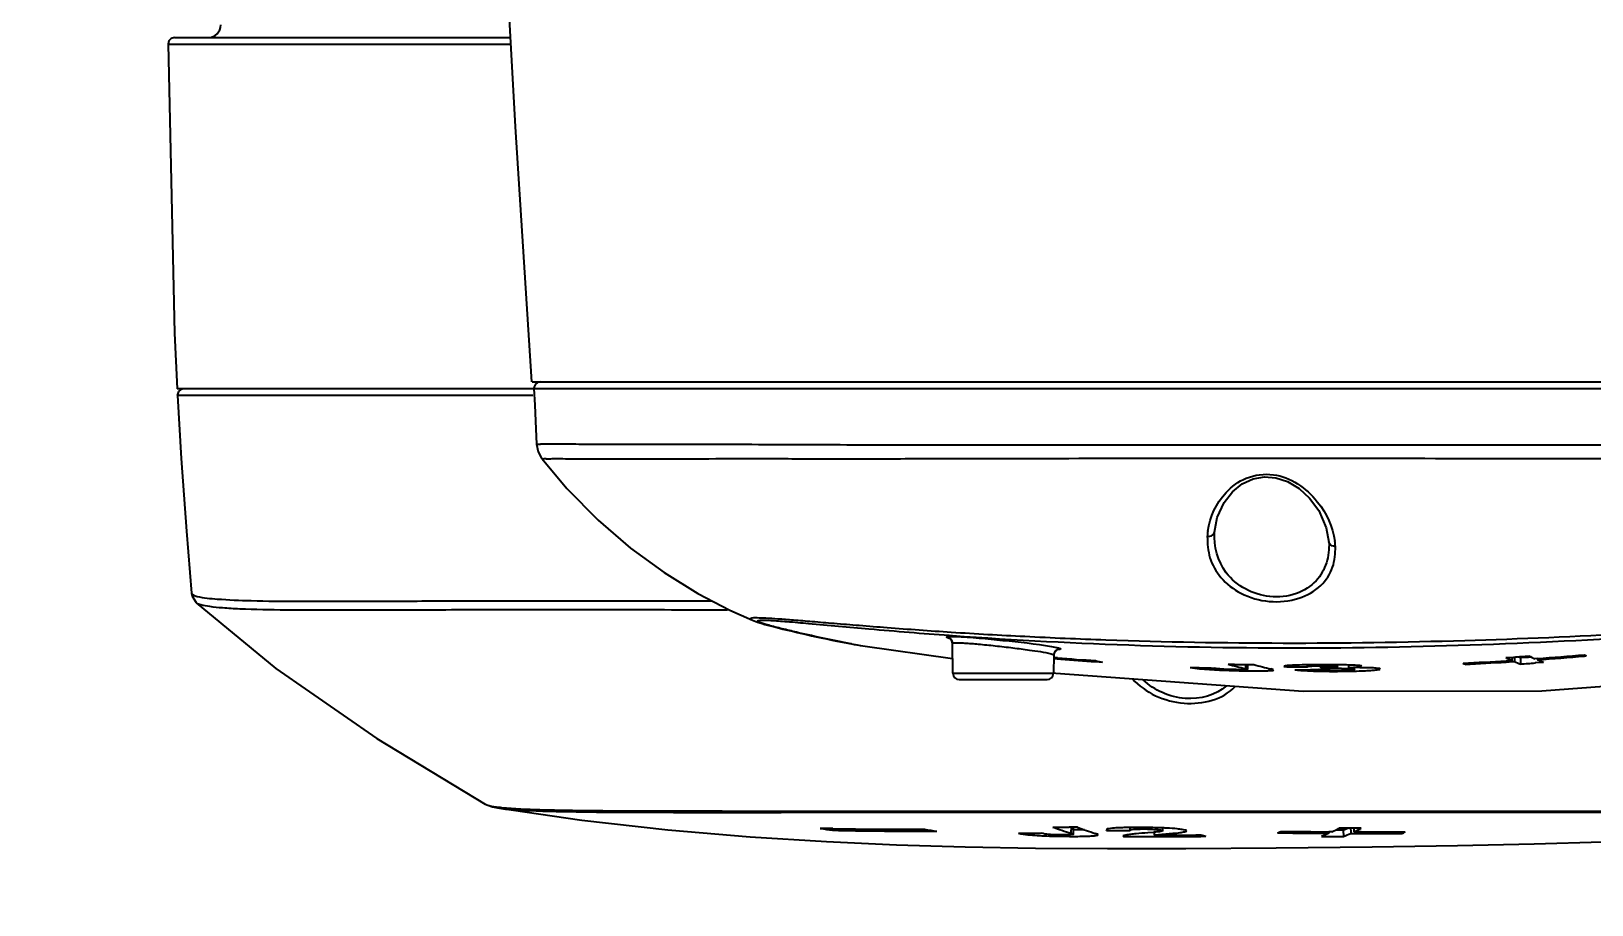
# Model space of a CAD drawing. Header units: millimetres. Extents: x 5828 to 6704, y 123 to 421.
# Drawn here: x 6553.12 to 6559.23, y 207.57 to 210.99 of the extents above; entities that cross this region are included whole.
import ezdxf

# ---------------------------------------------------------------- set-up
doc = ezdxf.new("R2010")
doc.units = ezdxf.units.MM
for name, color, linetype in [('外形图', 7, 'Continuous'), ('尺寸标注', 7, 'Continuous'), ('运动范围', 7, 'Continuous')]:
    doc.layers.add(name, color=color, linetype=linetype)
doc.styles.add('微软雅黑', font='msyh.ttc', dxfattribs={"height": 1.5})
doc.dimstyles.new('尺寸标注_1_20比例', dxfattribs={"dimtxt": 1.5, "dimasz": 1.25, "dimexe": 0.5, "dimexo": 0.4, "dimgap": 0.5, "dimtad": 1, "dimdec": 1, "dimlfac": 20, "dimdsep": 46, "dimtxsty": '微软雅黑', "dimcen": 0.09, "dimadec": 0, "dimazin": 0, "dimtp": 0.01, "dimtm": 0.01, "dimtfac": 1, "dimtdec": 1, "dimtofl": 0, "dimtmove": 0, "dimatfit": 3, "dimfxl": 1, "dimtolj": 1, "dimarcsym": 0})

# ---------------------------------------------------------------- blocks, each defined once
blk = doc.blocks.new('*D1146')
at = {"layer": 'Defpoints', "color": 0}
for p in [(6488.2514, 214.3423), (6559.4529, 214.3423), (6635.7237, 214.3423), (6618.6004, 203.913), (6564.9841, 201.5194)]:
    blk.add_point(p, dxfattribs=at)
at = {"layer": '尺寸标注', "color": 0, "lineweight": -2}
blk.add_arc((6559.4529, 214.3423), 13.965, 185.13022, 344.86978, dxfattribs=at)
at = {"layer": '尺寸标注', "color": 0}
for points in [[(6545.7519, 213.1029), (6545.3356, 213.0842), (6545.4878, 214.3423)], [(6573.1371, 210.6519), (6572.7305, 210.7426), (6573.2057, 211.9173)]]:
    blk.add_solid(points, dxfattribs=at)
at = {"layer": '尺寸标注', "color": 0, "insert": (6555.4094, 202.3101), "char_height": 1.5, "attachment_point": 5, "rotation": 341.42481, "style": '微软雅黑'}
blk.add_mtext('\\A1;{\\fAlibaba PuHuiTi 3.0 55 Regular|b0|i0|c134|p18;+\\A1;170%%d}', dxfattribs=at)

msp = doc.modelspace()

# ---------------------------------------------------------------- linework, layer by layer
at = {"layer": '外形图', "linetype": 'ByBlock'}
for p, q in [((6553.684, 210.9673), (6553.6713, 210.9638)), ((6553.6842, 210.9673), (6554.9977, 210.9673)), ((6555.084, 209.6198), (6561.7626, 209.6198)), ((6555.116, 209.6198), (6555.1053, 209.6174)), ((6555.0909, 209.5923), (6553.6937, 209.5923)), ((6553.6948, 209.566), (6553.6947, 209.566)), ((6555.0861, 209.5666), (6553.6948, 209.566)), ((6555.091, 209.5935), (6561.7388, 209.5935)), ((6557.7549, 209.0312), (6557.7549, 209.0313)), ((6558.2029, 208.9923), (6558.2029, 208.9924)), ((6553.7505, 208.7925), (6553.7505, 208.7924)), ((6555.9466, 208.6869), (6555.9467, 208.6868)), ((6556.7167, 208.6279), (6556.7297, 208.627)), ((6556.3335, 208.5945), (6556.3317, 208.5949)), ((6556.3788, 208.5865), (6556.7299, 208.5367)), ((6556.7253, 208.6087), (6556.7289, 208.5965)), ((6556.7309, 208.4794), (6556.7289, 208.5965)), ((6557.126, 208.5501), (6557.1248, 208.4794)), ((6557.1249, 208.5368), (6557.1391, 208.5357)), ((6557.1398, 208.5394), (6557.1259, 208.5405)), ((6557.1391, 208.5357), (6557.1529, 208.5346)), ((6557.2891, 208.5249), (6557.3164, 208.5231)), ((6557.8763, 208.5136), (6557.876, 208.4973)), ((6557.8849, 208.4946), (6557.8853, 208.5135)), ((6558.0265, 208.5054), (6558.0267, 208.5052)), ((6558.1224, 208.5122), (6558.1176, 208.5121)), ((6558.1179, 208.5121), (6558.118, 208.505)), ((6558.1186, 208.5044), (6558.1181, 208.505)), ((6558.1746, 208.5126), (6558.1674, 208.5126)), ((6558.174, 208.5017), (6558.1739, 208.4978)), ((6558.2365, 208.5052), (6558.2367, 208.5123)), ((6558.2795, 208.5114), (6558.28, 208.5013)), ((6558.7373, 208.5188), (6558.7373, 208.5144)), ((6558.896, 208.5408), (6558.926, 208.5429)), ((6558.9194, 208.5299), (6558.8968, 208.5285)), ((6558.8971, 208.5234), (6558.9197, 208.5249)), ((6558.9196, 208.5424), (6558.9194, 208.5299)), ((6558.9197, 208.5249), (6558.9294, 208.5255)), ((6558.9296, 208.5431), (6558.9294, 208.5298)), ((6558.9294, 208.5298), (6558.9294, 208.5255)), ((6558.9531, 208.5407), (6558.9527, 208.5156)), ((6558.9531, 208.5407), (6558.9828, 208.5427)), ((6558.9828, 208.5427), (6558.9864, 208.543)), ((6558.9864, 208.543), (6558.9936, 208.5435)), ((6559.0193, 208.537), (6559.0094, 208.5362)), ((6559.0127, 208.5197), (6559.0106, 208.5196)), ((6559.0427, 208.5219), (6559.0127, 208.5197)), ((6559.0193, 208.5364), (6559.0194, 208.5318)), ((6559.0271, 208.5284), (6559.0194, 208.5318)), ((6559.203, 208.5468), (6559.2104, 208.5474)), ((6556.7309, 208.4794), (6557.1248, 208.4794)), ((6556.7559, 208.4548), (6557.0998, 208.4548)), ((6557.125, 208.4807), (6557.134, 208.4795)), ((6558.1606, 208.4936), (6558.1303, 208.4933)), ((6558.2323, 208.4868), (6558.2368, 208.4868)), ((6558.3031, 208.4945), (6558.3032, 208.5013)), ((6554.8998, 207.967), (6554.9001, 207.9669)), ((6554.9487, 207.9522), (6554.9488, 207.9522)), ((6556.2603, 207.8712), (6556.2118, 207.8721)), ((6556.2602, 207.8713), (6556.2602, 207.8646)), ((6556.6199, 207.8613), (6556.6683, 207.8614)), ((6557.2188, 207.8765), (6557.1866, 207.8768)), ((6557.1936, 207.878), (6557.1931, 207.8529)), ((6557.2026, 207.8491), (6557.2031, 207.8742)), ((6557.331, 207.8667), (6557.3309, 207.8664)), ((6557.331, 207.8664), (6557.3325, 207.8645)), ((6557.3325, 207.8645), (6557.3637, 207.8642)), ((6557.3637, 207.8642), (6557.4238, 207.8635)), ((6557.3978, 207.8424), (6557.3977, 207.842)), ((6557.3977, 207.842), (6557.3993, 207.8404)), ((6557.3993, 207.8433), (6557.3993, 207.8404)), ((6557.4237, 207.8754), (6557.4238, 207.8654)), ((6557.515, 207.8567), (6557.4941, 207.8549)), ((6557.5067, 207.8403), (6557.5194, 207.8403)), ((6557.5191, 207.8571), (6557.5194, 207.8459)), ((6557.5447, 207.8459), (6557.5194, 207.8459)), ((6557.5499, 207.8492), (6557.5648, 207.8504)), ((6557.553, 207.863), (6557.5532, 207.8739)), ((6557.7018, 207.841), (6557.7213, 207.8411)), ((6558.0018, 207.8546), (6558.014, 207.8544)), ((6558.1831, 207.8445), (6558.1737, 207.8406)), ((6558.1737, 207.8406), (6558.2023, 207.8405)), ((6558.1926, 207.8486), (6558.1831, 207.8445)), ((6558.2023, 207.853), (6558.1926, 207.8486)), ((6558.2024, 207.859), (6558.2023, 207.8531)), ((6558.2023, 207.8405), (6558.2596, 207.8404)), ((6558.2145, 207.8587), (6558.2024, 207.8588)), ((6558.2592, 207.8656), (6558.2308, 207.8657)), ((6558.2998, 207.8729), (6558.2431, 207.8733)), ((6558.2592, 207.8656), (6558.2596, 207.8406)), ((6558.2878, 207.873), (6558.2881, 207.8581)), ((6558.2881, 207.8581), (6558.2881, 207.8528)), ((6558.2881, 207.8526), (6558.3004, 207.8526)), ((6558.329, 207.8728), (6558.2998, 207.8729)), ((6558.3001, 207.8729), (6558.3004, 207.8585)), ((6558.3289, 207.8582), (6558.3004, 207.8583)), ((6558.4885, 207.858), (6558.4885, 207.8528))]:
    msp.add_line(p, q, dxfattribs=at)
for points in [[(6554.992, 211.0659), (6555.0177, 210.6177), (6555.0817, 209.6198)], [(6553.6713, 210.9638), (6553.6622, 210.9544), (6553.659, 210.9422)], [(6553.6592, 210.9422), (6553.6832, 209.8109), (6553.6937, 209.5923)], [(6555.1053, 209.6174), (6555.0967, 209.6107), (6555.0917, 209.6009), (6555.091, 209.5935)], [(6553.6993, 209.5817), (6553.6949, 209.5707), (6553.6947, 209.566)], [(6553.6951, 209.566), (6553.7097, 209.3203), (6553.7303, 209.0351), (6553.7509, 208.7925)], [(6553.7197, 209.5923), (6553.7082, 209.5895), (6553.6993, 209.5817)], [(6555.0909, 209.5935), (6555.0941, 209.5281), (6555.0985, 209.4363), (6555.1013, 209.3759)], [(6555.1015, 209.3757), (6555.1071, 209.3465), (6555.1205, 209.3211), (6555.1223, 209.3186)], [(6555.1224, 209.3187), (6555.2191, 209.2031), (6555.3417, 209.0784), (6555.4693, 208.9687), (6555.6007, 208.8731), (6555.7325, 208.7919), (6555.8581, 208.7266), (6555.9466, 208.6869)], [(6557.7549, 209.0312), (6557.7655, 209.0896), (6557.7923, 209.1477), (6557.8252, 209.1893), (6557.8638, 209.2204), (6557.9064, 209.2402), (6557.9506, 209.2481), (6557.9953, 209.2446), (6558.0411, 209.2293), (6558.0858, 209.2023), (6558.127, 209.1644), (6558.1629, 209.1158), (6558.1927, 209.0491), (6558.2029, 208.9923)], [(6553.7505, 208.7924), (6553.7526, 208.7815), (6553.7692, 208.7557)], [(6553.7692, 208.7556), (6554.0809, 208.4982), (6554.4763, 208.2235), (6554.8998, 207.967)], [(6555.9466, 208.6868), (6555.9523, 208.6845), (6555.9661, 208.6795), (6555.9799, 208.6751), (6555.9946, 208.6708), (6556.0107, 208.6663), (6556.028, 208.6618), (6556.0463, 208.6572), (6556.065, 208.6525), (6556.0838, 208.648), (6556.1024, 208.6435), (6556.121, 208.6391), (6556.1395, 208.6348), (6556.1581, 208.6306), (6556.1769, 208.6263), (6556.1961, 208.6221), (6556.2158, 208.6179), (6556.2359, 208.6137), (6556.2564, 208.6095), (6556.2772, 208.6053), (6556.2983, 208.6012), (6556.3196, 208.5971), (6556.341, 208.5932), (6556.3626, 208.5893), (6556.3789, 208.5865)], [(6556.7171, 208.6167), (6556.7169, 208.6167), (6556.7197, 208.615), (6556.7253, 208.6087)], [(6557.126, 208.5501), (6557.1297, 208.5625), (6557.1372, 208.5701), (6557.1418, 208.5722), (6557.1422, 208.5723)], [(6559.0365, 208.4106), (6559.9768, 208.4807), (6560.9132, 208.6198)], [(6557.134, 208.4795), (6558.1018, 208.409), (6559.0365, 208.4106)], [(6554.9001, 207.9669), (6554.9059, 207.9638), (6554.9284, 207.9562), (6554.9487, 207.9522)], [(6554.9488, 207.9522), (6555.2784, 207.904), (6555.6154, 207.866), (6555.9367, 207.839), (6556.236, 207.8205), (6556.5098, 207.8084), (6556.7792, 207.8003), (6557.0537, 207.7952), (6557.3366, 207.7928), (6557.6423, 207.7929), (6557.9968, 207.7955), (6558.3716, 207.8002), (6558.7059, 207.8058), (6559.0059, 207.8123), (6559.2738, 207.8199), (6559.532, 207.8295), (6559.8008, 207.8425), (6560.0846, 207.8603), (6560.372, 207.8834), (6560.6638, 207.9132), (6560.969, 207.9527), (6561.2823, 208.0041)]]:
    msp.add_lwpolyline(points, dxfattribs=at)
for centre, radius, start, end in [((6553.8152, 211.0173), 0.05, 270, 0), ((6557.9869, 209.0013), 0.2604, 172.3594, 176.95221), ((6557.9718, 208.9616), 0.2567, 3.15237, 7.75094), ((6557.0632, 212.5529), 4.025, 259.55548, 260.21068), ((6556.7034, 208.5949), 0.0262, 51.7591, 57.92217), ((6557.151, 208.5496), 0.025, 85.11198, 178.95504), ((6558.0196, 219.835), 11.3298, 265.54619, 266.30459), ((6558.0314, 219.8333), 11.3328, 265.55399, 266.2448), ((6558.3532, 213.5337), 5.1168, 257.99998, 258.30884), ((6558.0315, 219.7804), 11.284, 268.1151, 268.58917), ((6558.5376, 211.1903), 2.7731, 254.74498, 256.19665), ((6558.0649, 220.1218), 11.6097, 268.73193, 268.89827), ((6558.0649, 220.1225), 11.6104, 268.89827, 269.23096), ((6558.625, 211.1781), 2.7594, 254.9634, 256.38998), ((6558.184, 220.4938), 11.9896, 269.24832, 269.68763), ((6558.1533, 206.1549), 2.3575, 90.86764, 91.81738), ((6558.1825, 204.3087), 4.2039, 90.20626, 90.81855), ((6558.1873, 204.0119), 4.5008, 89.52973, 90.16064), ((6558.1945, 204.9939), 3.5187, 89.30694, 89.51565), ((6558.2064, 205.9022), 2.6103, 88.71073, 89.328), ((6559.1471, 209.4425), 1.0146, 245.55716, 246.17596), ((6558.1396, 220.3511), 11.8469, 272.84854, 273.66445), ((6558.1479, 220.3473), 11.8477, 272.84633, 273.62593), ((6559.3332, 209.4463), 1.0055, 244.2299, 245.69786), ((6558.1203, 220.3614), 11.846, 273.90006, 274.19114), ((6559.3357, 209.4514), 1.0112, 246.30451, 247.74011), ((6559.3368, 209.4778), 1.0126, 247.22673, 247.73267), ((6558.167, 220.3397), 11.8502, 273.8017, 274.08224), ((6559.4212, 209.4502), 1.0025, 244.27331, 245.74412), ((6558.1395, 220.3531), 11.8489, 274.25821, 275.14748), ((6558.1477, 220.3492), 11.8495, 274.21862, 275.10955), ((6559.4244, 209.4579), 1.0108, 246.85759, 247.81531), ((6559.6116, 209.4683), 1.0039, 245.88829, 246.51206), ((6556.7559, 208.4798), 0.025, 181, 270), ((6557.0998, 208.4798), 0.025, 270, 359), ((6557.928, 211.849), 3.3606, 267.37527, 269.12832), ((6557.9297, 211.7798), 3.2914, 269.07972, 269.22604), ((6557.9181, 210.7373), 2.2489, 269.16399, 270.22699), ((6558.037, 219.7656), 11.2727, 270.16672, 270.47455), ((6558.2087, 210.4339), 1.947, 267.71857, 269.10108), ((6558.2245, 211.3187), 2.8319, 269.06309, 270.15756), ((6558.23, 209.6121), 1.1215, 268.41858, 269.75735), ((6558.2297, 206.8178), 1.6808, 89.23507, 90.76586), ((6558.2324, 209.6538), 1.1632, 269.64772, 271.62354), ((6558.2257, 211.5859), 3.0991, 270.20389, 271.01123), ((6558.2294, 211.3617), 2.8749, 271.01664, 271.18693), ((6558.2452, 210.6985), 2.2115, 271.13517, 272.27055), ((6558.2996, 205.915), 2.5864, 89.46361, 89.91561), ((6558.2717, 209.9973), 1.5099, 272.3197, 272.58267), ((6557.1609, 213.8421), 6.0449, 260.96676, 261.43064), ((6556.6153, 227.1559), 19.2946, 268.94532, 270.01368), ((6556.5847, 227.2862), 19.4177, 269.04257, 270.10386), ((6557.5757, 214.1801), 6.3835, 261.38884, 261.82764), ((6557.1983, 236.749), 28.896, 269.58269, 269.75879), ((6557.6124, 209.1725), 1.3847, 249.27128, 252.37376), ((6557.4637, 237.7465), 29.871, 269.34512, 269.46842), ((6557.2021, 210.7826), 2.9416, 269.57516, 270.11471), ((6557.7052, 209.1747), 1.3863, 249.46021, 252.49272), ((6557.4778, 243.1121), 35.2718, 269.8725, 270.04703), ((6557.4475, 205.9251), 1.9505, 90.70549, 91.24338), ((6557.4565, 205.1673), 2.7084, 89.93887, 90.69863), ((6557.7939, 204.2064), 3.6608, 94.69741, 95.42518), ((6557.4582, 205.1984), 2.6772, 88.64818, 89.97468), ((6557.4734, 206.8309), 1.0385, 88.93888, 90.53476), ((6557.4176, 208.9474), 1.0951, 275.10027, 275.32861), ((6557.4751, 245.192), 37.3517, 270.06791, 270.34774), ((6557.4727, 205.8118), 2.0637, 87.93467, 88.64859), ((6557.4756, 244.7571), 36.9113, 270.10726, 270.35102), ((6557.4851, 206.1672), 1.7081, 87.71083, 87.92002), ((6557.4975, 206.4686), 1.4064, 87.08801, 87.72487), ((6558.0722, 209.1404), 1.3458, 254.02486, 254.88724), ((6557.6887, 208.5229), 0.738, 295.10461, 296.15985), ((6558.3866, 243.3521), 35.4996, 269.39869, 269.70247), ((6558.4133, 242.5908), 34.7326, 269.34146, 269.65203), ((6557.8889, 208.5341), 0.7498, 295.7376, 298.18806), ((6557.9999, 208.5082), 0.6929, 291.97345, 293.55732), ((6558.0028, 208.4793), 0.6886, 291.89166, 294.47925), ((6557.9796, 208.5287), 0.7432, 295.57026, 298.03898), ((6558.395, 245.3776), 37.5251, 269.85555, 270.14285), ((6558.4234, 244.6716), 36.8135, 269.85294, 270.12041), ((6558.202, 208.4923), 0.701, 294.13135, 295.23285)]:
    msp.add_arc(centre, radius, start, end, dxfattribs=at)
for points, knots in [([(6553.659, 210.9422), (6553.659, 210.9422), (6553.6591, 210.9422), (6553.6591, 210.9422), (6553.6592, 210.9422), (6553.6594, 210.9422), (6553.6596, 210.9422), (6553.6599, 210.9422), (6553.6605, 210.9422), (6553.6613, 210.9422), (6553.6622, 210.9422), (6553.6634, 210.9422), (6553.6647, 210.9422), (6553.6662, 210.9422), (6553.6685, 210.9422), (6553.6718, 210.9422), (6553.6764, 210.9422), (6553.6816, 210.9422), (6553.6875, 210.9422), (6553.6941, 210.9422), (6553.7013, 210.9422), (6553.7124, 210.9422), (6553.728, 210.9422), (6553.7486, 210.9422), (6553.772, 210.9422), (6553.798, 210.9422), (6553.8267, 210.9422), (6553.8581, 210.9422), (6553.892, 210.9422), (6553.9424, 210.9422), (6554.0118, 210.9422), (6554.1026, 210.9421), (6554.2033, 210.9421), (6554.3136, 210.9421), (6554.4332, 210.9421), (6554.562, 210.9421), (6554.6994, 210.9421), (6554.8453, 210.9421), (6554.9453, 210.9421), (6554.9966, 210.9421)], [0, 0, 0, 0, 0.000017, 0.000066, 0.000148, 0.000263, 0.00041, 0.00059, 0.001048, 0.001636, 0.002355, 0.003204, 0.004182, 0.005291, 0.006529, 0.009395, 0.012778, 0.016677, 0.021091, 0.02602, 0.031462, 0.037415, 0.050853, 0.066317, 0.083794, 0.103269, 0.124726, 0.14815, 0.173527, 0.200841, 0.261214, 0.329143, 0.404477, 0.487019, 0.576567, 0.672899, 0.775757, 0.884884, 1, 1, 1, 1]), ([(6555.102, 209.3759), (6555.1013, 209.3764), (6555.11, 209.3759), (6555.115, 209.3769), (6555.1343, 209.3766), (6555.1679, 209.377), (6555.2295, 209.3767), (6555.3204, 209.3765), (6555.4368, 209.3763), (6555.5768, 209.3761), (6555.7395, 209.376), (6555.9973, 209.3753), (6556.364, 209.3736), (6556.848, 209.3733), (6557.3785, 209.3732), (6558.1254, 209.3729), (6559.0335, 209.3723), (6560.0076, 209.3769), (6560.7355, 209.3757), (6561.1913, 209.3809), (6561.4305, 209.3747), (6561.5853, 209.3724), (6561.6727, 209.368), (6561.7218, 209.373)], [0, 0, 0, 0, 0.000427, 0.001898, 0.004404, 0.007923, 0.017915, 0.031757, 0.049359, 0.070576, 0.095226, 0.123086, 0.187429, 0.261385, 0.342448, 0.427849, 0.59985, 0.754008, 0.869259, 0.929728, 0.96057, 0.97765, 1, 1, 1, 1]), ([(6555.1223, 209.3186), (6555.1233, 209.3174), (6555.1307, 209.3204), (6555.1428, 209.3183), (6555.166, 209.32), (6555.1969, 209.3192), (6555.2371, 209.3191), (6555.3078, 209.3184), (6555.4171, 209.3184), (6555.5724, 209.3188), (6555.7586, 209.3193), (6555.9736, 209.3193), (6556.2148, 209.3192), (6556.4795, 209.3191), (6556.87, 209.3198), (6557.3916, 209.3211), (6558.0399, 209.3209), (6558.6959, 209.3206), (6559.3285, 209.3195), (6560.0417, 209.32), (6560.6809, 209.3179), (6561.1646, 209.3182), (6561.3456, 209.3198), (6561.3863, 209.3193)], [0, 0, 0, 0, 0.000739, 0.002885, 0.006453, 0.011451, 0.017863, 0.025662, 0.045313, 0.070198, 0.100041, 0.134499, 0.173165, 0.215574, 0.261246, 0.360193, 0.465368, 0.571772, 0.674354, 0.768318, 0.91334, 0.980486, 1, 1, 1, 1]), ([(6557.7288, 209.036), (6557.7362, 209.091), (6557.7766, 209.1767), (6557.8786, 209.2519), (6558.0203, 209.2705), (6558.1649, 209.1691), (6558.2186, 209.0521), (6558.2262, 208.9963)], [0, 0, 0, 0, 0.224562, 0.355078, 0.500078, 0.77199, 1, 1, 1, 1]), ([(6557.7269, 209.0152), (6557.7267, 208.987), (6557.7316, 208.9284), (6557.7777, 208.8469), (6557.86, 208.7838), (6557.9692, 208.7536), (6558.0819, 208.7637), (6558.1727, 208.814), (6558.2234, 208.8914), (6558.2287, 208.9484), (6558.2281, 208.9758)], [0, 0, 0, 0, 0.109621, 0.223826, 0.353448, 0.503325, 0.65449, 0.783117, 0.893313, 1, 1, 1, 1]), ([(6557.7269, 209.0152), (6557.7301, 209.0148), (6557.7411, 209.0148), (6557.7544, 209.0233), (6557.7549, 209.0312)], [0, 0, 0, 0, 0.290715, 1, 1, 1, 1]), ([(6558.2029, 208.9924), (6558.2043, 208.9654), (6558.1989, 208.9102), (6558.1557, 208.8339), (6558.0736, 208.7828), (6557.9409, 208.7687), (6557.7854, 208.8485), (6557.752, 208.9763), (6557.7549, 209.0313)], [0, 0, 0, 0, 0.112607, 0.226135, 0.35355, 0.500222, 0.769973, 1, 1, 1, 1]), ([(6558.2281, 208.9758), (6558.2257, 208.9757), (6558.2155, 208.9761), (6558.2034, 208.9843), (6558.2029, 208.9923)], [0, 0, 0, 0, 0.232504, 1, 1, 1, 1]), ([(6553.7505, 208.7924), (6553.7507, 208.7895), (6553.7592, 208.7836), (6553.7671, 208.7817), (6553.7726, 208.7804)], [0, 0, 0, 0, 0.33255, 1, 1, 1, 1]), ([(6553.7693, 208.7556), (6553.774, 208.7513), (6553.7923, 208.7462), (6553.8263, 208.7402), (6553.8774, 208.7354), (6553.9766, 208.7297), (6554.1396, 208.727), (6554.3795, 208.7269), (6554.6763, 208.7282), (6555.0258, 208.7287), (6555.4226, 208.7285), (6555.7024, 208.7281), (6555.8492, 208.728)], [0, 0, 0, 0, 0.009232, 0.026009, 0.050533, 0.082711, 0.16944, 0.285106, 0.428316, 0.596975, 0.788489, 1, 1, 1, 1]), ([(6553.7726, 208.7804), (6553.7982, 208.7741), (6553.869, 208.7679), (6554.001, 208.7622), (6554.1855, 208.7608), (6554.4199, 208.7613), (6554.7019, 208.7625), (6555.1619, 208.7632), (6555.5275, 208.7625), (6555.784, 208.7624)], [0, 0, 0, 0, 0.039279, 0.105283, 0.197223, 0.314195, 0.454902, 0.617563, 1, 1, 1, 1]), ([(6560.9015, 208.6391), (6560.8653, 208.6375), (6560.8066, 208.6374), (6560.7224, 208.6433), (6560.6462, 208.6488), (6560.5773, 208.6593), (6560.5178, 208.6671), (6560.467, 208.677), (6560.3947, 208.6873), (6560.2841, 208.6837), (6560.1246, 208.678), (6559.8217, 208.6594), (6559.3534, 208.63), (6558.7171, 208.6032), (6558.0293, 208.5924), (6557.4549, 208.6028), (6557.022, 208.6213), (6556.7366, 208.6378), (6556.5206, 208.6533), (6556.3679, 208.6653), (6556.27, 208.6734), (6556.1842, 208.6805), (6556.1108, 208.6867), (6556.05, 208.6913), (6556.0034, 208.6951), (6555.9679, 208.6951), (6555.9507, 208.6975), (6555.9343, 208.6917), (6555.9438, 208.6881), (6555.9468, 208.6868)], [0, 0, 0, 0, 0.021823, 0.035282, 0.050799, 0.067838, 0.077259, 0.086907, 0.099027, 0.12108, 0.153328, 0.195266, 0.303786, 0.435918, 0.578754, 0.717993, 0.781831, 0.839681, 0.890156, 0.912213, 0.931949, 0.949271, 0.964097, 0.976325, 0.985865, 0.992662, 0.996685, 0.998025, 1, 1, 1, 1]), ([(6556.3317, 208.5949), (6556.2628, 208.6076), (6556.1753, 208.6263), (6556.0702, 208.6514), (6556.0262, 208.6626), (6555.996, 208.6707), (6555.981, 208.6762), (6555.9719, 208.6788), (6555.9646, 208.6868), (6555.9959, 208.687), (6556.0224, 208.6863), (6556.0903, 208.6812), (6556.2146, 208.6703), (6556.4292, 208.6505), (6556.6118, 208.6356), (6556.7167, 208.6279)], [0, 0, 0, 0, 0.186645, 0.237949, 0.287637, 0.307174, 0.32133, 0.329793, 0.333264, 0.345098, 0.378481, 0.433723, 0.5098, 0.720215, 1, 1, 1, 1]), ([(6556.7297, 208.627), (6557.2197, 208.5916), (6558.2031, 208.5597), (6559.1853, 208.6053), (6559.6755, 208.637)], [0, 0, 0, 0, 0.500002, 1, 1, 1, 1]), ([(6556.7069, 208.6208), (6556.7069, 208.6216), (6556.7108, 208.6226), (6556.7204, 208.6234), (6556.7316, 208.6232), (6556.7397, 208.623)], [0, 0, 0, 0, 0.074074, 0.26349, 1, 1, 1, 1]), ([(6556.7174, 208.6161), (6556.7147, 208.6169), (6556.7118, 208.618), (6556.7069, 208.6197), (6556.7069, 208.6208)], [0, 0, 0, 0, 0.710817, 1, 1, 1, 1]), ([(6556.7289, 208.5965), (6556.7289, 208.5976), (6556.7348, 208.5985), (6556.7424, 208.599), (6556.7581, 208.5987), (6556.7874, 208.5972), (6556.8345, 208.5933), (6556.8975, 208.5869), (6556.9643, 208.5793), (6557.0376, 208.5691), (6557.0882, 208.5628), (6557.116, 208.5549)], [0, 0, 0, 0, 0.008881, 0.032396, 0.070769, 0.122864, 0.261508, 0.431048, 0.610484, 0.777962, 1, 1, 1, 1]), ([(6556.7397, 208.623), (6556.8023, 208.621), (6556.9279, 208.6078), (6557.0537, 208.5952), (6557.1165, 208.5844)], [0, 0, 0, 0, 0.495381, 1, 1, 1, 1]), ([(6557.1165, 208.5844), (6557.1256, 208.5828), (6557.1381, 208.5807), (6557.1489, 208.5773), (6557.1532, 208.5755), (6557.1531, 208.5745)], [0, 0, 0, 0, 0.727993, 0.920577, 1, 1, 1, 1]), ([(6557.1531, 208.5745), (6557.1531, 208.5734), (6557.1478, 208.5724), (6557.1448, 208.572), (6557.142, 208.5718)], [0, 0, 0, 0, 0.279859, 1, 1, 1, 1]), ([(6557.116, 208.5549), (6557.1185, 208.5542), (6557.1215, 208.5531), (6557.126, 208.5512), (6557.126, 208.5501)], [0, 0, 0, 0, 0.705342, 1, 1, 1, 1]), ([(6557.6604, 208.5025), (6557.6723, 208.4995), (6557.7104, 208.4957), (6557.7483, 208.4931), (6557.7741, 208.4919)], [0, 0, 0, 0, 0.322206, 1, 1, 1, 1]), ([(6558.0786, 208.5112), (6558.0703, 208.511), (6558.0566, 208.5106), (6558.0394, 208.5089), (6558.0309, 208.5084), (6558.0267, 208.5062), (6558.0267, 208.5054)], [0, 0, 0, 0, 0.46796, 0.788483, 0.950478, 1, 1, 1, 1]), ([(6558.118, 208.505), (6558.118, 208.5061), (6558.125, 208.5063), (6558.1336, 208.5078), (6558.1526, 208.508), (6558.1745, 208.5085), (6558.197, 208.508), (6558.2179, 208.5084), (6558.2276, 208.5059), (6558.2365, 208.5067), (6558.2365, 208.5052)], [0, 0, 0, 0, 0.027749, 0.119287, 0.277425, 0.47379, 0.679841, 0.854285, 0.961333, 1, 1, 1, 1]), ([(6558.2365, 208.5052), (6558.2365, 208.5033), (6558.2254, 208.5047), (6558.2143, 208.5019), (6558.1914, 208.5023), (6558.1759, 208.5019), (6558.1676, 208.5018)], [0, 0, 0, 0, 0.08108, 0.309553, 0.636008, 1, 1, 1, 1]), ([(6558.299, 208.5108), (6558.2964, 208.5109), (6558.2851, 208.5114), (6558.2739, 208.5117), (6558.2651, 208.5119)], [0, 0, 0, 0, 0.227832, 1, 1, 1, 1]), ([(6558.28, 208.5013), (6558.2869, 208.5016), (6558.2988, 208.5025), (6558.3158, 208.5034), (6558.3238, 208.5056), (6558.3316, 208.5057), (6558.3315, 208.5071)], [0, 0, 0, 0, 0.397757, 0.707571, 0.916179, 1, 1, 1, 1]), ([(6558.3315, 208.5071), (6558.3315, 208.508), (6558.3271, 208.5083), (6558.3218, 208.5095), (6558.3111, 208.5101), (6558.3034, 208.5106), (6558.299, 208.5108)], [0, 0, 0, 0, 0.077853, 0.281239, 0.595458, 1, 1, 1, 1]), ([(6557.4336, 208.4576), (6557.4842, 208.4028), (6557.6266, 208.3356), (6557.7884, 208.3766), (6557.8363, 208.4281)], [0, 0, 0, 0, 0.514498, 1, 1, 1, 1]), ([(6557.802, 208.4305), (6557.7604, 208.3926), (6557.6335, 208.36), (6557.5197, 208.4125), (6557.4761, 208.4535)], [0, 0, 0, 0, 0.484784, 1, 1, 1, 1]), ([(6557.8849, 208.4946), (6557.8849, 208.493), (6557.8741, 208.4946), (6557.8629, 208.4923), (6557.8391, 208.4936), (6557.8031, 208.4944), (6557.7735, 208.4955), (6557.7537, 208.4998)], [0, 0, 0, 0, 0.037071, 0.158605, 0.339409, 0.537395, 1, 1, 1, 1]), ([(6557.876, 208.4973), (6557.878, 208.4968), (6557.8802, 208.4958), (6557.8849, 208.4957), (6557.8849, 208.4946)], [0, 0, 0, 0, 0.641529, 1, 1, 1, 1]), ([(6557.927, 208.4884), (6557.9303, 208.4885), (6557.9422, 208.4886), (6557.954, 208.4888), (6557.9625, 208.4892)], [0, 0, 0, 0, 0.283667, 1, 1, 1, 1]), ([(6557.9625, 208.4892), (6557.9685, 208.4894), (6557.9739, 208.4909), (6557.9859, 208.4905), (6557.9859, 208.4924)], [0, 0, 0, 0, 0.757663, 1, 1, 1, 1]), ([(6557.9859, 208.4924), (6557.986, 208.4936), (6557.9808, 208.4945), (6557.9781, 208.4956), (6557.9757, 208.4961)], [0, 0, 0, 0, 0.328645, 1, 1, 1, 1]), ([(6558.0698, 208.493), (6558.0732, 208.4925), (6558.0936, 208.4902), (6558.1141, 208.4891), (6558.1312, 208.4885)], [0, 0, 0, 0, 0.167623, 1, 1, 1, 1]), ([(6558.199, 208.491), (6558.1946, 208.4912), (6558.1818, 208.4917), (6558.169, 208.4924), (6558.1606, 208.4936)], [0, 0, 0, 0, 0.342658, 1, 1, 1, 1]), ([(6558.2521, 208.4985), (6558.2564, 208.4984), (6558.2699, 208.4981), (6558.2834, 208.4977), (6558.2926, 208.4968)], [0, 0, 0, 0, 0.319153, 1, 1, 1, 1]), ([(6558.3031, 208.4945), (6558.3031, 208.4937), (6558.2984, 208.4933), (6558.2926, 208.4922), (6558.2799, 208.4917), (6558.2707, 208.4912), (6558.2653, 208.4911)], [0, 0, 0, 0, 0.06436, 0.254371, 0.575432, 1, 1, 1, 1]), ([(6558.2926, 208.4968), (6558.2938, 208.4967), (6558.2971, 208.4962), (6558.3005, 208.4959), (6558.3024, 208.495)], [0, 0, 0, 0, 0.359815, 1, 1, 1, 1]), ([(6558.3024, 208.495), (6558.3026, 208.495), (6558.3029, 208.4948), (6558.3031, 208.4946), (6558.3031, 208.4945)], [0, 0, 0, 0, 0.628932, 1, 1, 1, 1]), ([(6558.4033, 208.496), (6558.4032, 208.4979), (6558.3928, 208.4977), (6558.3807, 208.5003), (6558.3541, 208.5006), (6558.335, 208.5011), (6558.3238, 208.5012)], [0, 0, 0, 0, 0.068721, 0.262974, 0.579281, 1, 1, 1, 1]), ([(6558.3397, 208.489), (6558.3486, 208.4894), (6558.3638, 208.4904), (6558.385, 208.4916), (6558.3947, 208.494), (6558.4033, 208.4945), (6558.4033, 208.496)], [0, 0, 0, 0, 0.416386, 0.729406, 0.926139, 1, 1, 1, 1]), ([(6554.9001, 207.9669), (6554.9022, 207.9657), (6554.9161, 207.9602), (6554.931, 207.9582), (6554.9433, 207.9565)], [0, 0, 0, 0, 0.162765, 1, 1, 1, 1]), ([(6554.9487, 207.9522), (6554.9899, 207.9454), (6555.1015, 207.9401), (6555.3084, 207.9357), (6555.5934, 207.9349), (6555.9485, 207.9349), (6556.3646, 207.9352), (6557.0074, 207.9355), (6557.869, 207.9354), (6558.9066, 207.9352), (6559.8685, 207.9354), (6560.5752, 207.9435), (6561.0259, 207.9699), (6561.2059, 207.99), (6561.2822, 208.004)], [0, 0, 0, 0, 0.019755, 0.052718, 0.098074, 0.154624, 0.220869, 0.295037, 0.458953, 0.628796, 0.786249, 0.914417, 0.96324, 1, 1, 1, 1]), ([(6554.9645, 207.954), (6555.014, 207.949), (6555.14, 207.9443), (6555.3664, 207.9411), (6555.6657, 207.9403), (6556.1863, 207.94), (6556.9478, 207.94), (6557.9376, 207.9394), (6558.9545, 207.9391), (6559.8944, 207.9393), (6560.5853, 207.9479), (6561.0282, 207.9735), (6561.2063, 207.993), (6561.2826, 208.0063)], [0, 0, 0, 0, 0.023632, 0.059771, 0.107519, 0.165644, 0.306856, 0.468936, 0.635449, 0.78943, 0.915082, 0.963258, 1, 1, 1, 1]), ([(6556.9879, 207.8538), (6556.9995, 207.8501), (6557.0367, 207.8459), (6557.0735, 207.8436), (6557.0982, 207.8427)], [0, 0, 0, 0, 0.330439, 1, 1, 1, 1]), ([(6557.2026, 207.8491), (6557.2026, 207.8474), (6557.1924, 207.848), (6557.1814, 207.8461), (6557.1588, 207.8467), (6557.1242, 207.8472), (6557.0956, 207.848), (6557.0767, 207.8533)], [0, 0, 0, 0, 0.038756, 0.160231, 0.339041, 0.534609, 1, 1, 1, 1]), ([(6557.1931, 207.8528), (6557.1952, 207.8522), (6557.1977, 207.8511), (6557.2026, 207.8503), (6557.2026, 207.8491)], [0, 0, 0, 0, 0.633699, 1, 1, 1, 1]), ([(6557.2028, 207.8746), (6557.2023, 207.8751), (6557.2005, 207.8758), (6557.1988, 207.8764), (6557.1977, 207.8767)], [0, 0, 0, 0, 0.397274, 1, 1, 1, 1]), ([(6557.2031, 207.8742), (6557.2031, 207.8742), (6557.203, 207.8744), (6557.2029, 207.8745), (6557.2028, 207.8746)], [0, 0, 0, 0, 0.448678, 1, 1, 1, 1]), ([(6557.2463, 207.8666), (6557.243, 207.8665), (6557.2286, 207.8662), (6557.2142, 207.8661), (6557.2032, 207.8661)], [0, 0, 0, 0, 0.233656, 1, 1, 1, 1]), ([(6557.208, 207.841), (6557.2119, 207.841), (6557.2263, 207.8411), (6557.2407, 207.8413), (6557.2513, 207.8416)], [0, 0, 0, 0, 0.266264, 1, 1, 1, 1]), ([(6557.2513, 207.8416), (6557.2583, 207.8418), (6557.2702, 207.8423), (6557.2861, 207.8435), (6557.2939, 207.8447), (6557.2993, 207.8462), (6557.2993, 207.8473)], [0, 0, 0, 0, 0.43021, 0.746028, 0.931856, 1, 1, 1, 1]), ([(6557.2993, 207.8473), (6557.2993, 207.8488), (6557.2939, 207.8505), (6557.2907, 207.8518), (6557.2881, 207.8526)], [0, 0, 0, 0, 0.345469, 1, 1, 1, 1]), ([(6557.369, 207.8738), (6557.3594, 207.8732), (6557.3489, 207.8713), (6557.3319, 207.87), (6557.331, 207.8667)], [0, 0, 0, 0, 0.741835, 1, 1, 1, 1]), ([(6557.4052, 207.8751), (6557.4019, 207.8751), (6557.3899, 207.8748), (6557.3778, 207.8743), (6557.369, 207.8738)], [0, 0, 0, 0, 0.269273, 1, 1, 1, 1]), ([(6557.4266, 207.8486), (6557.4198, 207.8478), (6557.4113, 207.8459), (6557.3991, 207.8451), (6557.3978, 207.8424)], [0, 0, 0, 0, 0.696176, 1, 1, 1, 1]), ([(6557.4238, 207.8654), (6557.4238, 207.8662), (6557.428, 207.8676), (6557.4346, 207.8683), (6557.4479, 207.8691), (6557.458, 207.8693), (6557.4637, 207.8693)], [0, 0, 0, 0, 0.059787, 0.24307, 0.572838, 1, 1, 1, 1]), ([(6557.4261, 207.8635), (6557.4255, 207.8638), (6557.4247, 207.8642), (6557.4238, 207.865), (6557.4238, 207.8654)], [0, 0, 0, 0, 0.625851, 1, 1, 1, 1]), ([(6557.4927, 207.8692), (6557.5011, 207.8691), (6557.5158, 207.8686), (6557.536, 207.8675), (6557.5456, 207.8655), (6557.553, 207.8644), (6557.553, 207.863)], [0, 0, 0, 0, 0.415096, 0.741491, 0.931775, 1, 1, 1, 1]), ([(6557.5447, 207.8601), (6557.5429, 207.8598), (6557.5345, 207.8585), (6557.526, 207.8577), (6557.5193, 207.8571)], [0, 0, 0, 0, 0.210723, 1, 1, 1, 1]), ([(6557.5194, 207.8459), (6557.5213, 207.8462), (6557.5314, 207.8477), (6557.5416, 207.8485), (6557.5499, 207.8492)], [0, 0, 0, 0, 0.18735, 1, 1, 1, 1]), ([(6557.553, 207.863), (6557.553, 207.8627), (6557.5503, 207.8605), (6557.5473, 207.8606), (6557.5447, 207.8601)], [0, 0, 0, 0, 0.107798, 1, 1, 1, 1]), ([(6557.5648, 207.8504), (6557.5744, 207.8513), (6557.5925, 207.8529), (6557.6189, 207.8549), (6557.6331, 207.8584), (6557.6464, 207.8597), (6557.6463, 207.8625)], [0, 0, 0, 0, 0.351553, 0.672058, 0.900498, 1, 1, 1, 1]), ([(6557.6197, 207.8691), (6557.6162, 207.8695), (6557.5994, 207.8714), (6557.5824, 207.8725), (6557.5689, 207.8732)], [0, 0, 0, 0, 0.206668, 1, 1, 1, 1]), ([(6557.6463, 207.8625), (6557.6463, 207.8649), (6557.6331, 207.8665), (6557.6264, 207.8683), (6557.6197, 207.8691)], [0, 0, 0, 0, 0.270874, 1, 1, 1, 1])]:
    msp.add_open_spline(points, degree=3, knots=knots, dxfattribs=at)
for points in [[(6556.7173, 208.617), (6556.7142, 208.619), (6556.7106, 208.6204), (6556.7069, 208.6208)], [(6556.7256, 208.6084), (6556.7241, 208.6111), (6556.722, 208.6135), (6556.7196, 208.6154)], [(6556.7289, 208.5965), (6556.7288, 208.6006), (6556.7276, 208.6048), (6556.7256, 208.6084)], [(6558.1745, 208.4978), (6558.1854, 208.4981), (6558.1963, 208.4983), (6558.2072, 208.4985)], [(6554.9433, 207.9565), (6554.9503, 207.9556), (6554.9574, 207.9548), (6554.9645, 207.954)], [(6557.0982, 207.8427), (6557.1256, 207.8417), (6557.153, 207.8413), (6557.1803, 207.8411)], [(6557.4477, 207.8508), (6557.4407, 207.8501), (6557.4336, 207.8494), (6557.4266, 207.8486)]]:
    msp.add_open_spline(points, degree=3, dxfattribs=at)
at = {"layer": '运动范围'}
msp.add_arc((6559.4529, 214.3423), 60.06, 10, 350, dxfattribs=at)

# ---------------------------------------------------------------- dimensions: what is measured, and where the dimension line sits
at = {"layer": '尺寸标注'}
dim = msp.add_angular_dim_2l(base=(6564.9841, 201.5194), line1=((6635.7237, 214.3423), (6488.2514, 214.3423)), line2=((6559.4529, 214.3423), (6618.6004, 203.913)), text='\\A1;{\\fAlibaba PuHuiTi 3.0 55 Regular|b0|i0|c134|p18;+<>}', dimstyle='尺寸标注_1_20比例', dxfattribs=at)
dim.commit()
dim.dimension.update_dxf_attribs({"geometry": '*D1146', "text_midpoint": (6555.0043, 201.1047), "dimtype": 162})

doc.saveas('drawing.dxf')
